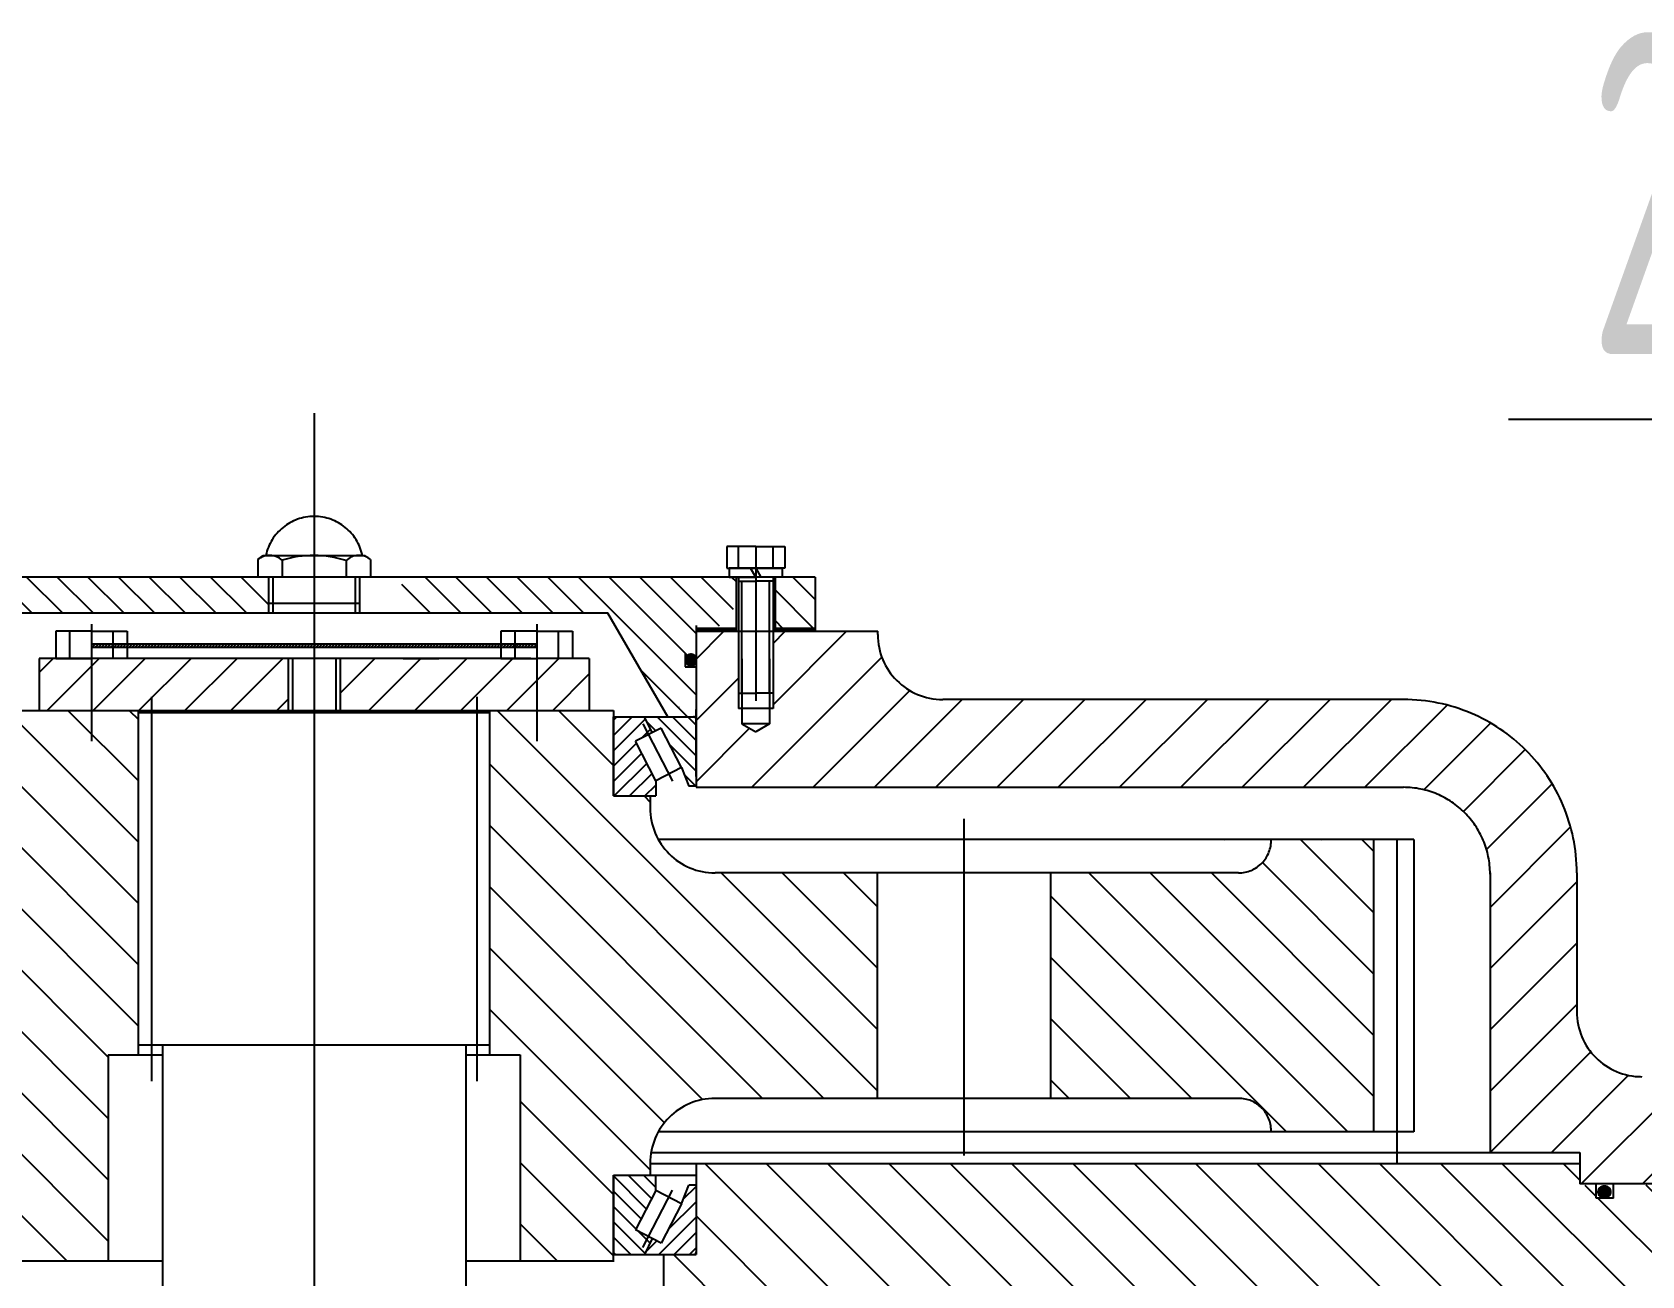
# Model space of a CAD drawing. Header units: millimetres. Extents: x -254 to 20771, y -723 to 14152.
# Drawn here: x 3524 to 4266, y 6381 to 6955 of the extents above; entities that cross this region are included whole.
import ezdxf
from ezdxf.enums import TextEntityAlignment as Align

# ---------------------------------------------------------------- set-up
doc = ezdxf.new("R2010")
doc.units = ezdxf.units.MM
doc.header["$LTSCALE"] = 500
doc.linetypes.add('G', pattern=[2, 1.25, -0.25, 0.25, -0.25])
doc.linetypes.add('K', pattern=[2.5, 1.25, -0.25, 0.25, -0.25, 0.25, -0.25])
for name, color, linetype in [('02', 1, 'Continuous'), ('05', 4, 'G'), ('07', 6, 'K'), ('11', 3, 'Continuous')]:
    doc.layers.add(name, color=color, linetype=linetype)
doc.styles.get("Standard").update_dxf_attribs({"font": 'isocp', "width": 0.707, "bigfont": 'intecad.shx'})
pattern_1 = [(135, (-7145.327, 865.985), (-14.142136, -14.142136), [])]
pattern_2 = [(45, (-7145.32725, 865.98494), (-0.0707106781, 0.0707106781), [])]

# ---------------------------------------------------------------- blocks, each defined once
blk = doc.blocks.new('weretyrtyryry')
at = {"layer": '07', "linetype": 'K'}
h = blk.add_hatch(dxfattribs=at)
h.set_pattern_fill('_USER', color=6, scale=10, angle=135, style=0, pattern_type=0)
h.set_pattern_definition([(135, (-7145.327, 865.985), (-7.071068, -7.071068), [])])
h.paths.add_polyline_path([(-2318.26, 5012.93), (-2321.46, 5012.93), (-2336.76, 5012.93), (-2336.76, 4989.43), (-2318.26, 4989.43)])
h.paths.add_polyline_path([(-2267.08, 5012.93), (-2300.26, 5012.93), (-2300.26, 4989.43), (-2281.76, 4989.43), (-2281.76, 4977.45), (-2276.76, 4977.45), (-2276.76, 4971.45), (-2281.76, 4971.45), (-2281.76, 4948.45), (-2268.68, 4948.45), (-2260.98, 4961.78)])
h.paths.add_polyline_path([(-2267.08, 5012.93), (-2260.98, 4961.78), (-2241.08, 4996.26), (-2126.55, 4996.26), (-2126.55, 5000.93), (-2126.55, 5012.93)])
h.paths.add_polyline_path([(-2002.01, 5012.93), (-2065.25, 5012.93), (-2064.38, 4996.26), (-2004.43, 4996.26)])
h.paths.add_polyline_path([(-1910.84, 5012.93), (-1914.04, 5012.93), (-2002.01, 5012.93), (-2004.43, 4996.26), (-1970.02, 4996.26), (-1942.42, 4948.45), (-1929.34, 4948.45), (-1929.34, 4951.79), (-1929.34, 4971.45), (-1934.34, 4971.45), (-1934.34, 4976.28), (-1933.77, 4976.28, -0.398235), (-1930.1, 4976.83), (-1929.34, 4977.75), (-1929.34, 4989.43), (-1919.57, 4989.43), (-1910.84, 4999.89)])
h.paths.add_polyline_path([(-1874.34, 5012.93), (-1892.84, 5012.93), (-1892.84, 4989.43), (-1874.34, 4989.43)])
h.paths.add_polyline_path([(-2193.24, 4989.47), (-2178.06, 4989.47), (-2178.06, 5009.16), (-2193.24, 5009.16)], flags=25)
h.paths.add_polyline_path([(-1938.16, 4966.58), (-1922.99, 4966.58), (-1922.99, 4986.27), (-1938.16, 4986.27)], flags=24)
h.paths.add_polyline_path([(-1892.36, 4979.59), (-1877.19, 4979.59), (-1877.19, 4999.28), (-1892.36, 4999.28)], flags=9)
h = blk.add_hatch(dxfattribs=at)
h.set_pattern_fill('_USER', color=6, scale=20, angle=45, style=0, pattern_type=0)
h.set_pattern_definition([(45, (-7145.327, 865.985), (-14.142136, 14.142136), [])])
h.paths.add_polyline_path([(-2826.55, 4896.11, -0.414214), (-2806.55, 4916.11), (-2783.41, 4916.11), (-2783.41, 4976.55), (-2802.03, 4987.93), (-2804.05, 4987.93), (-2804.05, 4958.86), (-2804.05, 4952.93), (-2805.65, 4952.93), (-2805.65, 4945.93), (-2812.05, 4942.24), (-2818.45, 4945.93), (-2818.45, 4952.93), (-2820.05, 4952.93), (-2820.05, 4985.93), (-2820.05, 4987.93), (-2842.05, 4987.93), (-2854.66, 4987.93), (-2877.04, 4926.43), (-2877.04, 4792.43, -0.414214), (-2887.04, 4782.43), (-2892.04, 4782.43), (-2892.04, 4763.62), (-2826.55, 4736.35)])
h.paths.add_polyline_path([(-2892.04, 4763.62), (-2892.04, 4732.93), (-2869.23, 4732.93), (-2856.73, 4732.93), (-2856.73, 4748.91)])
h.paths.add_polyline_path([(-2415.53, 4915.93), (-2415.53, 4987.93), (-2534.05, 4987.93), (-2534.05, 4958.86), (-2534.05, 4952.93), (-2535.65, 4952.93), (-2535.65, 4945.93), (-2542.05, 4942.24), (-2548.45, 4945.93), (-2548.45, 4952.93), (-2550.05, 4952.93), (-2550.05, 4985.93), (-2550.05, 4987.93), (-2554.56, 4987.93), (-2570.69, 4951.06), (-2570.69, 4915.93)])
h.paths.add_polyline_path([(-2281.76, 4915.93), (-2281.76, 4987.93), (-2301.26, 4987.93), (-2301.26, 4959.36), (-2301.26, 4952.26), (-2302.86, 4952.26), (-2302.86, 4945.26), (-2309.26, 4941.56), (-2315.66, 4945.26), (-2315.66, 4952.26), (-2317.26, 4952.26), (-2317.26, 4975.26), (-2317.26, 4987.93), (-2415.53, 4987.93), (-2415.53, 4915.93)])
h.paths.add_polyline_path([(-1680.24, 4915.93), (-1645.05, 4956.43), (-1815.55, 4956.43, -0.414214), (-1845.55, 4986.43), (-1845.55, 4987.93), (-1893.84, 4987.93), (-1893.84, 4959.36), (-1893.84, 4952.26), (-1895.44, 4952.26), (-1895.44, 4945.26), (-1901.84, 4941.56), (-1908.24, 4945.26), (-1908.24, 4952.26), (-1909.84, 4952.26), (-1909.84, 4975.26), (-1909.84, 4987.93), (-1920.83, 4987.93), (-1929.34, 4977.75), (-1929.34, 4915.93)])
h.paths.add_polyline_path([(-1563.05, 4875.93), (-1563.05, 4809.92), (-1523.05, 4846.51), (-1523.05, 4876.43, 0.414214), (-1603.05, 4956.43), (-1645.05, 4956.43), (-1680.24, 4915.93), (-1603.05, 4915.93, -0.414214)])
h.paths.add_polyline_path([(-1523.05, 4812.43), (-1523.05, 4846.51), (-1563.05, 4809.92), (-1563.05, 4747.43), (-1521.57, 4747.43), (-1521.57, 4732.93), (-1506.56, 4732.93), (-1470.05, 4757.14), (-1470.05, 4782.43), (-1473.65, 4782.43), (-1493.05, 4782.43, -0.414214)])
h.paths.add_polyline_path([(-1506.56, 4732.93), (-1470.05, 4732.93), (-1470.05, 4757.14)])
h.paths.add_polyline_path([(-2787.81, 4965.82), (-2772.64, 4965.82), (-2772.64, 4985.51), (-2787.81, 4985.51)], flags=9)
h.paths.add_polyline_path([(-2857.59, 4844.7), (-2842.42, 4844.7), (-2842.42, 4864.39), (-2857.59, 4864.39)], flags=24)
h.paths.add_polyline_path([(-1892.36, 4979.59), (-1877.19, 4979.59), (-1877.19, 4999.28), (-1892.36, 4999.28)], flags=9)
h.paths.add_polyline_path([(-1938.16, 4966.58), (-1922.99, 4966.58), (-1922.99, 4986.27), (-1938.16, 4986.27)], flags=9)
h.paths.add_polyline_path([(-1519.35, 4720.06), (-1504.17, 4720.06), (-1504.17, 4739.76), (-1519.35, 4739.76)], flags=9)
h = blk.add_hatch(dxfattribs=at)
h.set_pattern_fill('_USER', color=6, scale=0.1, angle=45, style=0, pattern_type=0)
h.set_pattern_definition([(45, (-7145.32725, 864.80994), (-0.0707106781, 0.0707106781), [])])
h.paths.add_polyline_path([(-1910.84, 4989.43), (-1929.34, 4989.43), (-1929.34, 4987.93), (-1910.84, 4987.93)])
h.paths.add_polyline_path([(-1874.34, 4989.43), (-1892.84, 4989.43), (-1892.84, 4987.93), (-1874.34, 4987.93)])
h = blk.add_hatch(dxfattribs=at)
h.set_pattern_fill('_USER', color=6, scale=15, angle=45, style=0, pattern_type=0)
h.set_pattern_definition([(45, (-7145.327, 865.985), (-10.606602, 10.606602), [])])
h.paths.add_polyline_path([(-2232.45, 4951.43), (-2208.22, 4951.43), (-2208.22, 4975.43), (-2224.7, 4975.43), (-2232.45, 4975.43)])
h.paths.add_polyline_path([(-2117.55, 4951.43), (-2117.55, 4975.43), (-2208.22, 4975.43), (-2208.22, 4951.43)])
h.paths.add_polyline_path([(-2002.87, 4975.43), (-2019.35, 4975.43), (-2063.29, 4975.43), (-2062.03, 4951.43), (-2002.87, 4951.43)])
h.paths.add_polyline_path([(-2062.03, 4951.43), (-2063.29, 4975.43), (-2064.46, 4975.43), (-2093.55, 4975.43), (-2093.55, 4951.43)])
h.paths.add_polyline_path([(-1978.64, 4951.43), (-1978.64, 4975.43), (-2002.87, 4975.43), (-2002.87, 4951.43)])
at = {"layer": '07', "linetype": 'K', "ltscale": 0.8}
h = blk.add_hatch(dxfattribs=at)
h.set_pattern_fill('_USER', color=6, angle=45, style=0, pattern_type=0)
h.set_pattern_definition([(45, (-28567.7185, 320.0111), (-0.70710678, 0.70710678), [])])
h.paths.add_polyline_path([(-2198.22, 4981.98), (-2208.22, 4981.98), (-2208.22, 4980.41), (-2198.22, 4980.41)])
h.paths.add_polyline_path([(-2191.75, 4981.98), (-2198.22, 4981.98), (-2198.22, 4980.41), (-2191.75, 4980.41)])
h.paths.add_polyline_path([(-2105.55, 4981.98), (-2191.75, 4981.98), (-2191.75, 4980.41), (-2105.55, 4980.41)])
h.paths.add_polyline_path([(-2019.35, 4981.98), (-2105.55, 4981.98), (-2105.55, 4980.41), (-2019.35, 4980.41)])
h.paths.add_polyline_path([(-2012.87, 4981.98), (-2019.35, 4981.98), (-2019.35, 4980.41), (-2012.87, 4980.41)])
h.paths.add_polyline_path([(-2002.87, 4981.98), (-2012.87, 4981.98), (-2012.87, 4980.41), (-2002.87, 4980.41)])
at = {"layer": '07', "linetype": 'K'}
h = blk.add_hatch(dxfattribs=at)
h.set_pattern_fill('_USER', color=6, scale=0.1, angle=45, style=0, pattern_type=0)
h.set_pattern_definition(pattern_2)
h.paths.add_polyline_path([(-1929.34, 4976.01, 3.592885), (-1929.34, 4973.23)])
h = blk.add_hatch(dxfattribs=at)
h.set_pattern_fill('_USER', color=6, scale=20, angle=135, style=0, pattern_type=0)
h.set_pattern_definition(pattern_1)
h.paths.add_polyline_path([(-2445.31, 4876.43), (-2532.05, 4876.43, -0.414214), (-2547.05, 4891.43), (-2590.55, 4891.43), (-2590.55, 4757.43), (-2547.05, 4757.43, -0.414214), (-2532.05, 4772.43), (-2445.31, 4772.43)])
h.paths.add_polyline_path([(-2186.55, 4951.43), (-2243.66, 4951.43), (-2243.66, 4911.93), (-2260.55, 4911.93), (-2260.55, 4906.43, -0.414214), (-2290.55, 4876.43), (-2365.31, 4876.43), (-2365.31, 4772.43), (-2290.55, 4772.43, -0.414214), (-2260.55, 4742.43), (-2260.55, 4736.93), (-2243.66, 4736.93), (-2243.66, 4733.45), (-2243.66, 4697.43), (-2200.55, 4697.43), (-2200.55, 4792.43), (-2186.55, 4792.43)])
h.paths.add_polyline_path([(-1845.79, 4876.43), (-1920.55, 4876.43, -0.414214), (-1950.55, 4906.43), (-1950.55, 4911.93), (-1967.44, 4911.93), (-1967.44, 4948.45), (-1967.44, 4951.43), (-2024.55, 4951.43), (-2024.55, 4792.43), (-2010.55, 4792.43), (-2010.55, 4697.43), (-1967.44, 4697.43), (-1967.44, 4736.93), (-1950.55, 4736.93), (-1950.55, 4742.43, -0.414214), (-1920.55, 4772.43), (-1845.79, 4772.43)])
h.paths.add_polyline_path([(-1616.78, 4891.93), (-1664.06, 4891.93, -0.424013), (-1679.05, 4876.43), (-1765.79, 4876.43), (-1765.79, 4772.43), (-1679.05, 4772.43, -0.424013), (-1664.06, 4756.93), (-1620.97, 4756.93), (-1616.78, 4760.76)])
h.paths.add_polyline_path([(-1733.69, 4804.51), (-1733.69, 4844.36), (-1697.69, 4844.36), (-1697.69, 4804.51)], flags=24)
h.paths.add_polyline_path([(-1741.22, 4844.82), (-1726.05, 4844.82), (-1726.05, 4864.51), (-1741.22, 4864.51)], flags=24)
at = {"layer": '07', "linetype": 'K', "ltscale": 0.8}
h = blk.add_hatch(dxfattribs=at)
h.set_pattern_fill('_USER', color=6, scale=5, angle=45, style=0, pattern_type=0)
h.set_pattern_definition([(225, (-6121.3574, 9975.025), (3.535534, -3.535534), [])])
h.paths.add_polyline_path([(-1967.44, 4911.93), (-1947.96, 4911.93), (-1947.96, 4918.91), (-1957.34, 4937.17), (-1949.54, 4941.18), (-1953.14, 4948.45), (-1967.44, 4948.45)])
h = blk.add_hatch(dxfattribs=at)
h.set_pattern_fill('_USER', color=6, scale=5, angle=135, style=0, pattern_type=0)
h.set_pattern_definition([(315, (-6121.3574, 9975.025), (3.535534, 3.535534), [])])
h.paths.add_polyline_path([(-1936.04, 4925.04), (-1932.75, 4916.48), (-1929.34, 4916.48), (-1929.34, 4947.29, 0.414214), (-1930.49, 4948.45), (-1953.14, 4948.45), (-1949.54, 4941.18), (-1945.42, 4943.29)])
at = {"layer": '07', "linetype": 'K'}
h = blk.add_hatch(dxfattribs=at)
h.set_pattern_fill('_USER', color=6, scale=20, angle=135, style=0, pattern_type=0)
h.set_pattern_definition(pattern_1)
h.paths.add_polyline_path([(-1468.55, 4732.43), (-1506.06, 4732.43), (-1506.06, 4726.43), (-1510.06, 4726.43, -0.043716), (-1510.55, 4726.43), (-1514.06, 4726.43), (-1514.06, 4732.43), (-1521.57, 4732.43), (-1521.57, 4742.43), (-1929.34, 4742.43), (-1929.34, 4700.42), (-1944.34, 4700.42), (-1944.34, 4667.43), (-1510.45, 4667.43), (-1468.55, 4690.32)])
h.paths.add_polyline_path([(-1415.55, 4719.27), (-1448.55, 4701.24), (-1448.55, 4673.43), (-1434.92, 4673.43), (-1434.92, 4658.43), (-1415.55, 4658.43)])
h.paths.add_polyline_path([(-1415.55, 4719.27), (-1415.55, 4732.43), (-1448.55, 4732.43), (-1448.55, 4701.24)])
h.paths.add_polyline_path([(-2266.76, 4700.42), (-2281.76, 4700.42), (-2281.76, 4742.43), (-2570.69, 4742.43), (-2570.69, 4682.76), (-2590.44, 4682.76), (-2590.44, 4667.43), (-2266.76, 4667.43)])
h.paths.add_polyline_path([(-1733.46, 4642.91), (-1733.46, 4689.55), (-1697.46, 4689.55), (-1697.46, 4642.91)], flags=9)
h.paths.add_polyline_path([(-1884.83, 4656.56), (-1884.83, 4687.22), (-1848.83, 4687.22), (-1848.83, 4656.56)], flags=9)
h.paths.add_polyline_path([(-1667.96, 4711.34), (-1652.79, 4711.34), (-1652.79, 4731.03), (-1667.96, 4731.03)], flags=24)
h.paths.add_polyline_path([(-1519.35, 4720.06), (-1504.17, 4720.06), (-1504.17, 4739.76), (-1519.35, 4739.76)], flags=24)
at = {"layer": '07', "linetype": 'K', "ltscale": 0.8}
h = blk.add_hatch(dxfattribs=at)
h.set_pattern_fill('_USER', color=6, scale=5, angle=45, style=0, pattern_type=0)
h.set_pattern_definition([(135, (-6121.3574, -326.157), (3.535534, 3.535534), [])])
h.paths.add_polyline_path([(-1967.44, 4736.93), (-1947.96, 4736.93), (-1947.96, 4729.96), (-1957.34, 4711.7), (-1949.54, 4707.69), (-1953.14, 4700.42), (-1967.44, 4700.42)])
h = blk.add_hatch(dxfattribs=at)
h.set_pattern_fill('_USER', color=6, scale=5, angle=135, style=0, pattern_type=0)
h.set_pattern_definition([(45, (-6121.3574, -326.157), (3.535534, -3.535534), [])])
h.paths.add_polyline_path([(-1936.04, 4723.83), (-1932.75, 4732.39), (-1929.34, 4732.39), (-1929.34, 4701.57, -0.414214), (-1930.49, 4700.42), (-1953.14, 4700.42), (-1949.54, 4707.69), (-1945.42, 4705.57)])
at = {"layer": '07', "linetype": 'K'}
h = blk.add_hatch(dxfattribs=at)
h.set_pattern_fill('_USER', color=6, scale=0.1, angle=45, style=0, pattern_type=0)
h.set_pattern_definition(pattern_2)
h.paths.add_polyline_path([(-1513.15, 4729.26, 0.388847), (-1510.55, 4726.43), (-1510.06, 4726.43, 0.388847), (-1507.46, 4729.26, 1)])
at = {"layer": '05', "color": 4, "linetype": 'G', "ltscale": 0.8}
for p, q in [((-2105.55, 5088.61), (-2105.55, 3453.04)), ((-1805.79, 4901.32), (-1805.79, 4746.03))]:
    blk.add_line(p, q, dxfattribs=at)
at = {"layer": '07', "color": 6, "linetype": 'K', "ltscale": 0.8}
for p, q in [((-1901.84, 5027.42), (-1901.84, 4955.81)), ((-1901.84, 5027.03), (-1915.21, 5027.03)), ((-1915.21, 5027.03), (-1915.21, 5017.03)), ((-1909.84, 5017.03), (-1909.84, 5027.03)), ((-1901.84, 5027.03), (-1888.46, 5027.03)), ((-1901.84, 5023.04), (-1901.84, 4969.13)), ((-1901.84, 5021.52), (-1901.84, 4960.77)), ((-1893.84, 5017.03), (-1893.84, 5027.03)), ((-1888.46, 5027.03), (-1888.46, 5017.03)), ((-1874.34, 5012.93), (-2336.76, 5012.93)), ((-1915.21, 5017.03), (-1901.84, 5017.03)), ((-1901.84, 5017.03), (-1914.04, 5017.03)), ((-1914.04, 5017.03), (-1914.04, 5012.93)), ((-1914.04, 5012.93), (-1901.84, 5012.93)), ((-1910.84, 5012.93), (-1910.84, 4987.93)), ((-1909.84, 5012.93), (-1909.84, 4959.36)), ((-1901.84, 5012.93), (-1904.2, 5017.03)), ((-1901.84, 5019.13), (-1901.84, 5010.84)), ((-1901.84, 5017.11), (-1901.84, 4963.64)), ((-1901.84, 5017.03), (-1899.47, 5012.93)), ((-1888.46, 5017.03), (-1901.84, 5017.03)), ((-1901.84, 5017.03), (-1889.64, 5017.03)), ((-1889.64, 5012.93), (-1901.84, 5012.93)), ((-1893.84, 5012.93), (-1893.84, 4959.36)), ((-1892.84, 5012.93), (-1892.84, 4987.93)), ((-1889.64, 5017.03), (-1889.64, 5012.93)), ((-1874.34, 5012.93), (-1874.34, 4987.93)), ((-1909.84, 5011.03), (-1901.84, 5011.03)), ((-1908.24, 4959.36), (-1908.24, 5011.03)), ((-1893.84, 5011.03), (-1901.84, 5011.03)), ((-1895.44, 4959.36), (-1895.44, 5011.03)), ((-1970.02, 4996.26), (-2241.08, 4996.26)), ((-2208.22, 4991.18), (-2208.22, 4937.15)), ((-2002.87, 4991.18), (-2002.87, 4937.15)), ((-1942.42, 4948.45), (-1970.02, 4996.26)), ((-1929.34, 4990.61), (-1929.34, 4915.93)), ((-2224.7, 4987.93), (-2224.7, 4975.43)), ((-2208.22, 4987.93), (-2224.7, 4987.93)), ((-2218.22, 4975.43), (-2218.22, 4987.93)), ((-2208.22, 4987.93), (-2191.75, 4987.93)), ((-2198.22, 4975.43), (-2198.22, 4987.93)), ((-2191.75, 4987.93), (-2191.75, 4975.43)), ((-2002.87, 4987.93), (-2019.35, 4987.93)), ((-2019.35, 4987.93), (-2019.35, 4975.43)), ((-2012.87, 4975.43), (-2012.87, 4987.93)), ((-2002.87, 4987.93), (-1986.4, 4987.93)), ((-1992.87, 4975.43), (-1992.87, 4987.93)), ((-1986.4, 4987.93), (-1986.4, 4975.43)), ((-1929.34, 4987.93), (-1845.55, 4987.93)), ((-1845.55, 4986.43), (-1845.55, 4987.93)), ((-1845.55, 4985.26), (-1845.55, 4985.26)), ((-2005.55, 4975.43), (-2232.45, 4975.43)), ((-2232.45, 4975.43), (-2232.45, 4951.43)), ((-2224.7, 4975.43), (-2208.22, 4975.43)), ((-2002.87, 4981.98), (-2208.22, 4981.98)), ((-2002.87, 4980.41), (-2208.22, 4980.41)), ((-2191.75, 4975.43), (-2208.22, 4975.43)), ((-2064.46, 4975.43), (-2047.98, 4975.43)), ((-2031.51, 4975.43), (-2047.98, 4975.43)), ((-2019.35, 4975.43), (-2002.87, 4975.43)), ((-1978.64, 4975.43), (-2002.87, 4975.43)), ((-1978.64, 4975.43), (-1978.64, 4951.43)), ((-1934.34, 4977.45), (-1934.34, 4971.45)), ((-1929.34, 4976.28), (-1934.34, 4976.28)), ((-1909.84, 4975.26), (-1909.84, 4952.26)), ((-1908.24, 4975.26), (-1908.24, 4945.26)), ((-1895.44, 4975.26), (-1895.44, 4945.26)), ((-1893.84, 4975.26), (-1893.84, 4952.26)), ((-1934.34, 4971.45), (-1929.34, 4971.45)), ((-2180.55, 4957.74), (-2180.55, 4780.35)), ((-2030.55, 4957.74), (-2030.55, 4780.35)), ((-1937.26, 4952.95), (-1937.26, 4953.02)), ((-1909.84, 4959.36), (-1901.84, 4959.36)), ((-1893.84, 4959.36), (-1901.84, 4959.36)), ((-1602.65, 4956.43), (-1815.55, 4956.43)), ((-2243.66, 4951.43), (-1967.44, 4951.43)), ((-2186.55, 4792.43), (-2186.55, 4951.43)), ((-2186.55, 4950.43), (-2024.55, 4950.43)), ((-2024.55, 4792.43), (-2024.55, 4951.43)), ((-1967.44, 4951.43), (-1967.44, 4916.43)), ((-1967.44, 4951.43), (-1967.44, 4911.93)), ((-1967.44, 4948.45), (-1929.34, 4948.45)), ((-1967.44, 4911.93), (-1967.44, 4948.45)), ((-1949.54, 4941.18), (-1953.14, 4948.45)), ((-1937.26, 4948.45), (-1937.26, 4948.52)), ((-1929.34, 4920.98), (-1929.34, 4951.79)), ((-1893.84, 4952.26), (-1909.84, 4952.26)), ((-1945.42, 4943.29), (-1957.34, 4937.17)), ((-1953.89, 4945.29), (-1940.28, 4918.82)), ((-1936.04, 4925.04), (-1945.42, 4943.29)), ((-1908.24, 4945.26), (-1901.84, 4941.56)), ((-1895.44, 4945.26), (-1908.24, 4945.26)), ((-1895.44, 4945.26), (-1901.84, 4941.56)), ((-1947.96, 4918.91), (-1957.34, 4937.17)), ((-1936.04, 4925.04), (-1947.96, 4918.91)), ((-1936.04, 4925.04), (-1932.75, 4916.48)), ((-1947.96, 4918.91), (-1947.96, 4911.93)), ((-1929.34, 4916.48), (-1932.75, 4916.48)), ((-1929.34, 4915.93), (-1603.05, 4915.93)), ((-1967.44, 4911.93), (-1947.96, 4911.93)), ((-1950.55, 4911.93), (-1950.55, 4906.43)), ((-1598.23, 4891.93), (-1946.53, 4891.93)), ((-1685.55, 4891.43), (-1685.55, 4891.43)), ((-1664.05, 4891.43), (-1664.05, 4891.43)), ((-1640.76, 4891.43), (-1640.76, 4891.43)), ((-1616.78, 4891.93), (-1616.78, 4757.43)), ((-1606.02, 4891.93), (-1606.02, 4742.43)), ((-1598.23, 4891.93), (-1598.23, 4756.93)), ((-1679.05, 4876.43), (-1920.55, 4876.43)), ((-1845.79, 4876.43), (-1845.79, 4772.43)), ((-1765.79, 4876.43), (-1765.79, 4772.43)), ((-1563.05, 4876.43), (-1563.05, 4747.43)), ((-1523.05, 4876.43), (-1523.05, 4812.43)), ((-2200.55, 4792.43), (-2200.55, 4697.43)), ((-2200.55, 4792.43), (-2175.55, 4792.43)), ((-2024.55, 4796.93), (-2186.55, 4796.93)), ((-2175.55, 4796.93), (-2175.55, 4675.93)), ((-2035.55, 4796.93), (-2035.55, 4675.93)), ((-2035.55, 4792.43), (-2010.55, 4792.43)), ((-2010.55, 4792.43), (-2010.55, 4697.43)), ((-1679.05, 4772.43), (-1920.55, 4772.43)), ((-1598.23, 4756.93), (-1946.53, 4756.93)), ((-1685.55, 4757.43), (-1685.55, 4757.43)), ((-1664.05, 4757.43), (-1664.05, 4757.43)), ((-1640.76, 4757.43), (-1640.76, 4757.43)), ((-1950.13, 4747.43), (-1521.57, 4747.43)), ((-1521.57, 4747.43), (-1521.57, 4732.93)), ((-1950.55, 4742.43), (-1521.57, 4742.43)), ((-1950.55, 4742.43), (-1543.05, 4742.43)), ((-1950.55, 4742.43), (-1950.55, 4736.93)), ((-1929.34, 4742.43), (-1929.34, 4700.42)), ((-1967.44, 4736.93), (-1929.34, 4736.93)), ((-1967.44, 4736.93), (-1967.44, 4700.42)), ((-1967.44, 4696.93), (-1967.44, 4736.93)), ((-1947.96, 4729.96), (-1947.96, 4736.93)), ((-1936.04, 4723.83), (-1932.75, 4732.39)), ((-1929.34, 4732.39), (-1932.75, 4732.39)), ((-1468.55, 4732.93), (-1521.57, 4732.93)), ((-1514.06, 4726.43), (-1514.06, 4732.93)), ((-1506.06, 4726.43), (-1506.06, 4732.93)), ((-1947.96, 4729.96), (-1957.34, 4711.7)), ((-1953.89, 4703.58), (-1940.28, 4730.05)), ((-1936.04, 4723.83), (-1947.96, 4729.96)), ((-1936.04, 4723.83), (-1945.42, 4705.57)), ((-1506.06, 4726.43), (-1514.06, 4726.43)), ((-1945.42, 4705.57), (-1957.34, 4711.7)), ((-1949.54, 4707.69), (-1953.14, 4700.42)), ((-2243.66, 4697.43), (-2175.55, 4697.43)), ((-2035.55, 4697.43), (-1967.44, 4697.43)), ((-1967.44, 4700.42), (-1929.34, 4700.42)), ((-1944.34, 4700.42), (-1944.34, 4667.43)), ((-1937.26, 4700.42), (-1937.26, 4700.35))]:
    blk.add_line(p, q, dxfattribs=at)
at = {"layer": '07', "color": 6, "linetype": 'K'}
for p, q in [((-2131.55, 5021), (-2129.01, 5022.93)), ((-2131.55, 5021), (-2131.55, 5012.93)), ((-2129.01, 5022.93), (-2082.09, 5022.93)), ((-2120.28, 5020.7), (-2120.28, 5012.93)), ((-2090.81, 5020.55), (-2090.81, 5012.93)), ((-2079.55, 5021), (-2082.09, 5022.93)), ((-2079.55, 5021), (-2079.55, 5012.93)), ((-2126.55, 5012.93), (-2126.55, 5000.93)), ((-2124.55, 5012.93), (-2124.55, 4996.26)), ((-2086.55, 5012.93), (-2086.55, 4996.26)), ((-2084.55, 5012.93), (-2084.55, 5000.93)), ((-2126.55, 5000.93), (-2084.55, 5000.93)), ((-2126.55, 5000.93), (-2126.55, 4996.26)), ((-2124.55, 5000.93), (-2124.55, 4996.26)), ((-2086.55, 5000.93), (-2086.55, 4996.26)), ((-2084.55, 5000.93), (-2084.55, 4996.26)), ((-1929.34, 4989.43), (-1910.84, 4989.43)), ((-1892.84, 4989.43), (-1874.34, 4989.43)), ((-2117.55, 4975.43), (-2117.55, 4951.43)), ((-2115.55, 4975.43), (-2115.55, 4951.43)), ((-2095.55, 4975.43), (-2095.55, 4951.43)), ((-2093.55, 4975.43), (-2093.55, 4951.43))]:
    blk.add_line(p, q, dxfattribs=at)
at = {"layer": '07', "color": 6, "linetype": 'K', "ltscale": 0.8}
blk.add_circle((-1510.3, 4729.26), 2.84, dxfattribs=at)
at = {"layer": '07', "color": 6, "linetype": 'K'}
for centre, radius, start, end in [((-2105.55, 5018.15), 22.78, 12.11787, 167.88213), ((-2126.09, 5014.31), 8.63, 47.75411, 129.23595), ((-2105.78, 4974.69), 48.24, 71.92782, 107.49727), ((-2084.93, 5014.48), 8.46, 50.45911, 134.05318)]:
    blk.add_arc(centre, radius, start, end, dxfattribs=at)
at = {"layer": '07', "color": 6, "linetype": 'K', "ltscale": 0.8}
for centre, radius, start, end in [((-1815.55, 4986.43), 30, 180, 270), ((-1931.64, 4974.62), 2.69, 31.10673, 328.89327), ((-1603.05, 4876.43), 80, 0, 90), ((-1930.49, 4947.29), 1.15, 0, 90), ((-1603.05, 4875.93), 40, 0, 90), ((-1920.55, 4906.43), 30, 180, 270), ((-1679.05, 4891.43), 15, 270, 1.91021), ((-1493.05, 4812.43), 30, 180, 270), ((-1920.55, 4742.43), 30, 90, 180), ((-1679.05, 4757.43), 15, 0, 90), ((-1930.49, 4701.57), 1.15, 270, 0)]:
    blk.add_arc(centre, radius, start, end, dxfattribs=at)

msp = doc.modelspace()

# ---------------------------------------------------------------- linework, layer by layer
at = {"layer": '02'}
msp.add_line((4204.9487, 6776.1702), (4406.2792, 6776.1702), dxfattribs=at)

# ---------------------------------------------------------------- block references
at = {"layer": '07'}
msp.add_blockref('weretyrtyryry', (5759.4801, 1690.3346), dxfattribs=at)

# ---------------------------------------------------------------- texts
at = {"layer": '11', "width": 0.578293}
msp.add_text('26', height=148.49242, dxfattribs=at).set_placement((4242.1487, 6806.1702), (4353.7487, 6806.1702), align=Align.FIT)

doc.saveas('drawing.dxf')
